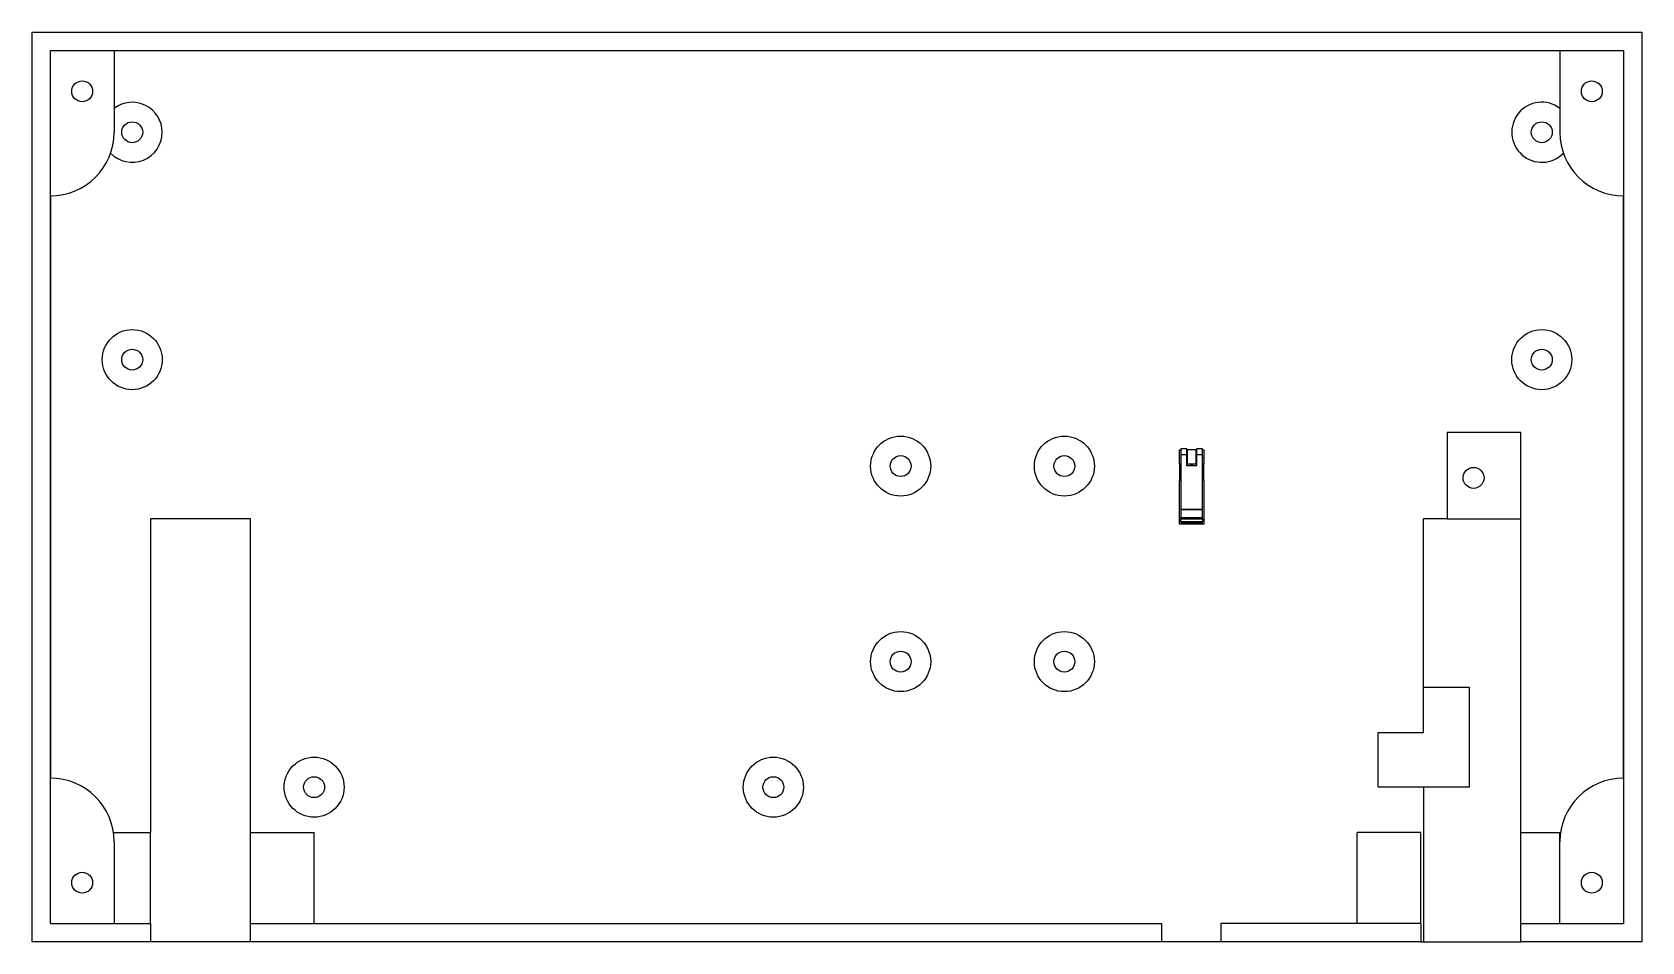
# Model space of a CAD drawing. Header units: millimetres. Extents: x 51 to 228, y 58 to 158.
import ezdxf

# ---------------------------------------------------------------- set-up
doc = ezdxf.new("R2010")
doc.units = ezdxf.units.MM
doc.layers.add('View001', color=7, linetype='CONTINUOUS')

msp = doc.modelspace()

# ---------------------------------------------------------------- linework, layer by layer
at = {"layer": 'View001'}
for p, q in [((51.2, 57.95), (51.2, 157.95)), ((51.2, 157.95), (228.2, 157.95)), ((228.2, 157.95), (228.2, 57.95)), ((53.2, 155.95), (226.2, 155.95)), ((53.2, 59.95), (53.2, 155.95)), ((60.2, 155.95), (110.5, 155.95)), ((60.2, 155.95), (60.2, 146.95)), ((126.5, 155.95), (173.4, 155.95)), ((186.9, 155.95), (219.2, 155.95)), ((219.2, 155.95), (219.2, 146.95)), ((226.2, 155.95), (226.2, 59.95)), ((53.2, 139.95), (53.2, 75.95)), ((226.2, 75.95), (226.2, 139.95)), ((206.8, 113.95), (206.8, 104.45)), ((214.9, 113.95), (206.8, 113.95)), ((214.9, 104.45), (214.9, 113.95)), ((177.35, 112.05), (177.5, 112.05)), ((177.35, 111.15), (177.35, 112.05)), ((178.18, 112.16), (177.5, 112.16)), ((177.5, 111.51), (177.5, 105.47)), ((177.5, 111.51), (178.18, 111.51)), ((178.18, 112.05), (178.2, 112.05)), ((178.18, 111.72), (178.2, 111.72)), ((178.18, 110.28), (178.18, 111.51)), ((179.2, 112.05), (178.2, 112.05)), ((179.2, 112.05), (179.22, 112.05)), ((179.2, 111.72), (179.22, 111.72)), ((179.9, 112.16), (179.22, 112.16)), ((179.22, 111.51), (179.22, 110.28)), ((179.22, 111.51), (179.9, 111.51)), ((179.9, 112.05), (180.05, 112.05)), ((179.9, 105.47), (179.9, 111.51)), ((180.05, 112.05), (180.05, 111.15)), ((177.35, 111.15), (177.5, 111.15)), ((177.35, 110.45), (177.35, 111.15)), ((177.5, 110.45), (177.35, 110.45)), ((177.35, 110.45), (177.35, 109.05)), ((178.2, 110.45), (178.18, 110.45)), ((179.22, 110.28), (178.18, 110.28)), ((179.2, 110.45), (178.2, 110.45)), ((179.2, 110.98), (179.22, 110.98)), ((179.22, 110.45), (179.2, 110.45)), ((179.9, 111.15), (180.05, 111.15)), ((180.05, 110.45), (179.9, 110.45)), ((180.05, 111.15), (180.05, 110.45)), ((180.05, 109.05), (180.05, 110.45)), ((177.35, 109.05), (177.35, 108.65)), ((177.5, 109.05), (177.35, 109.05)), ((177.35, 103.85), (177.35, 108.65)), ((177.5, 108.65), (177.35, 108.65)), ((180.05, 109.05), (179.9, 109.05)), ((180.05, 108.65), (179.9, 108.65)), ((180.05, 108.65), (180.05, 109.05)), ((180.05, 108.65), (180.05, 103.85)), ((75.2, 104.45), (64.2, 104.45)), ((64.2, 104.45), (64.2, 69.95)), ((75.2, 69.95), (75.2, 104.45)), ((177.5, 105.47), (179.9, 105.47)), ((179.9, 105.47), (177.5, 105.47)), ((177.5, 104.58), (177.5, 104.46)), ((177.5, 104.58), (179.9, 104.58)), ((177.5, 104.46), (179.9, 104.46)), ((177.5, 104.12), (177.5, 104.46)), ((179.9, 104.46), (179.9, 104.58)), ((179.9, 104.46), (179.9, 104.12)), ((204.2, 80.95), (204.2, 104.45)), ((206.8, 104.45), (204.2, 104.45)), ((206.8, 104.45), (214.9, 104.45)), ((214.9, 69.95), (214.9, 104.45)), ((180.05, 103.85), (177.35, 103.85)), ((179.9, 104.12), (177.5, 104.12)), ((177.5, 104), (179.9, 104)), ((204.2, 85.95), (209.2, 85.95)), ((209.2, 85.95), (209.2, 74.95)), ((199.2, 80.95), (204.2, 80.95)), ((199.2, 74.95), (199.2, 80.95)), ((204.2, 74.95), (199.2, 74.95)), ((209.2, 74.95), (204.2, 74.95)), ((204.2, 74.95), (204.2, 57.95)), ((60.13, 69.95), (64.2, 69.95)), ((64.2, 59.95), (64.2, 69.95)), ((75.2, 59.95), (75.2, 69.95)), ((75.2, 69.95), (82.2, 69.95)), ((82.2, 59.95), (82.2, 69.95)), ((196.9, 59.95), (196.9, 69.95)), ((203.9, 69.95), (196.9, 69.95)), ((203.9, 59.95), (203.9, 69.95)), ((214.9, 59.95), (214.9, 69.95)), ((214.9, 69.95), (219.2, 69.95)), ((219.2, 68.95), (219.2, 69.95)), ((60.2, 68.95), (60.2, 59.95)), ((219.2, 59.95), (219.2, 68.95)), ((53.2, 59.95), (64.2, 59.95)), ((64.2, 59.95), (64.2, 57.95)), ((75.2, 57.95), (75.2, 59.95)), ((75.2, 59.95), (175.4, 59.95)), ((175.4, 59.95), (175.4, 57.95)), ((181.9, 59.95), (181.9, 57.95)), ((203.9, 59.95), (181.9, 59.95)), ((203.9, 59.95), (203.9, 57.95)), ((214.9, 57.95), (214.9, 59.95)), ((214.9, 59.95), (226.2, 59.95)), ((64.2, 57.95), (51.2, 57.95)), ((75.2, 57.95), (64.2, 57.95)), ((175.4, 57.95), (75.2, 57.95)), ((181.9, 57.95), (175.4, 57.95)), ((203.9, 57.95), (181.9, 57.95)), ((203.9, 57.95), (204.2, 57.95)), ((204.2, 57.95), (214.9, 57.95)), ((228.2, 57.95), (214.9, 57.95))]:
    msp.add_line(p, q, dxfattribs=at)
for centre, radius in [((56.7, 151.45), 1.15), ((222.7, 151.45), 1.15), ((62.2, 146.95), 1.15), ((217.2, 146.95), 1.15), ((62.2, 121.95), 3.3), ((217.2, 121.95), 3.3), ((62.2, 121.95), 1.15), ((217.2, 121.95), 1.15), ((146.7, 110.25), 3.3), ((164.7, 110.25), 3.3), ((146.7, 110.25), 1.15), ((164.7, 110.25), 1.15), ((209.7, 108.95), 1.15), ((146.7, 88.75), 3.3), ((164.7, 88.75), 3.3), ((146.7, 88.75), 1.15), ((164.7, 88.75), 1.15), ((82.2, 74.95), 3.3), ((132.7, 74.95), 3.3), ((82.2, 74.95), 1.15), ((132.7, 74.95), 1.15), ((56.7, 64.45), 1.15), ((222.7, 64.45), 1.15)]:
    msp.add_circle(centre, radius, dxfattribs=at)
for centre, radius, start, end in [((62.2, 146.95), 3.3, 0, 127.3052), ((217.2, 146.95), 3.3, 52.6948, -43.7757), ((53.2, 146.95), 7, -90, 0), ((62.2, 146.95), 3.3, -136.2243, 0), ((226.2, 146.95), 7, 180, -90), ((178.7, 109.95), 0.4, 90, 125.3163), ((178.7, 109.95), 0.4, 54.6837, 90), ((53.2, 68.95), 7, 0, 90), ((226.2, 68.95), 7, 90, 180)]:
    msp.add_arc(centre, radius, start, end, dxfattribs=at)
for points, degree in [([(177.5, 112.15), (177.5, 112.16), (177.5, 112.16)], 2), ([(178.18, 112.16), (178.18, 112.16), (178.18, 112.15)], 2), ([(178.2, 112.05), (178.2, 112.03), (178.2, 111.97), (178.2, 111.88), (178.2, 111.75), (178.2, 111.6), (178.2, 111.43), (178.2, 111.25), (178.2, 111.07), (178.2, 110.9), (178.2, 110.75), (178.2, 110.62), (178.2, 110.53), (178.2, 110.47), (178.2, 110.45)], 1), ([(179.2, 110.45), (179.2, 110.47), (179.2, 110.53), (179.2, 110.62), (179.2, 110.75), (179.2, 110.9), (179.2, 111.07), (179.2, 111.25), (179.2, 111.43), (179.2, 111.6), (179.2, 111.75), (179.2, 111.88), (179.2, 111.97), (179.2, 112.03), (179.2, 112.05)], 1), ([(179.22, 112.15), (179.22, 112.16), (179.22, 112.16)], 2), ([(179.9, 112.16), (179.9, 112.16), (179.9, 112.15)], 2), ([(178.18, 110.98), (178.2, 110.98)], 1), ([(177.5, 105.47), (177.5, 105.47)], 1), ([(179.9, 105.47), (179.9, 105.47)], 1), ([(177.5, 104.12), (177.5, 104.06), (177.5, 104), (177.5, 104)], 3), ([(179.9, 104), (179.9, 104), (179.9, 104.06), (179.9, 104.12)], 3)]:
    msp.add_open_spline(points, degree=degree, dxfattribs=at)
for points, degree, knots in [([(177.5, 112.16), (177.5, 112.16), (177.5, 112.16), (177.5, 112.16), (177.5, 112.15), (177.5, 112.14), (177.5, 112.12), (177.5, 112.11), (177.5, 112.09), (177.5, 112.06), (177.5, 112.04), (177.5, 112.01), (177.5, 111.98), (177.5, 111.86), (177.5, 111.69), (177.5, 111.51)], 3, [1.710423, 1.710423, 1.710423, 1.710423, 1.812649, 1.812649, 1.812649, 2.017102, 2.017102, 2.017102, 2.221555, 2.221555, 2.221555, 2.426008, 2.426008, 2.426008, 3.141593, 3.141593, 3.141593, 3.141593]), ([(178.18, 111.51), (178.18, 111.69), (178.18, 111.86), (178.18, 111.98), (178.18, 111.99), (178.18, 112.01), (178.18, 112.02), (178.18, 112.05), (178.18, 112.08), (178.18, 112.1), (178.18, 112.12), (178.18, 112.13), (178.18, 112.14), (178.18, 112.15), (178.18, 112.16), (178.18, 112.16)], 3, [3.141593, 3.141593, 3.141593, 3.141593, 3.857178, 3.857178, 3.857178, 3.959404, 3.959404, 3.959404, 4.163857, 4.163857, 4.163857, 4.36831, 4.36831, 4.36831, 4.572763, 4.572763, 4.572763, 4.572763]), ([(179.22, 112.16), (179.22, 112.16), (179.22, 112.16), (179.22, 112.16), (179.22, 112.15), (179.22, 112.14), (179.22, 112.12), (179.22, 112.11), (179.22, 112.09), (179.22, 112.06), (179.22, 112.04), (179.22, 112.01), (179.22, 111.98), (179.22, 111.86), (179.22, 111.69), (179.22, 111.51)], 3, [1.710423, 1.710423, 1.710423, 1.710423, 1.812649, 1.812649, 1.812649, 2.017102, 2.017102, 2.017102, 2.221555, 2.221555, 2.221555, 2.426008, 2.426008, 2.426008, 3.141593, 3.141593, 3.141593, 3.141593]), ([(179.9, 111.51), (179.9, 111.69), (179.9, 111.86), (179.9, 111.98), (179.9, 111.99), (179.9, 112.01), (179.9, 112.02), (179.9, 112.05), (179.9, 112.08), (179.9, 112.1), (179.9, 112.12), (179.9, 112.13), (179.9, 112.14), (179.9, 112.15), (179.9, 112.16), (179.9, 112.16)], 3, [3.141593, 3.141593, 3.141593, 3.141593, 3.857178, 3.857178, 3.857178, 3.959404, 3.959404, 3.959404, 4.163857, 4.163857, 4.163857, 4.36831, 4.36831, 4.36831, 4.572763, 4.572763, 4.572763, 4.572763]), ([(177.5, 105.47), (177.5, 105.47), (177.5, 105.46), (177.5, 105.45), (177.5, 105.43), (177.5, 105.41), (177.5, 105.38), (177.5, 105.35), (177.5, 105.32), (177.5, 105.28), (177.5, 105.24), (177.5, 105.15), (177.5, 105.05), (177.5, 104.96), (177.5, 104.86), (177.5, 104.82), (177.5, 104.78), (177.5, 104.74), (177.5, 104.7), (177.5, 104.67), (177.5, 104.64), (177.5, 104.62), (177.5, 104.6), (177.5, 104.59), (177.5, 104.58)], 2, [0.139626, 0.139626, 0.139626, 0.354053, 0.354053, 0.568479, 0.568479, 0.782905, 0.782905, 0.997331, 0.997331, 1.211757, 1.211757, 1.640609, 1.640609, 2.069462, 2.069462, 2.283888, 2.283888, 2.498314, 2.498314, 2.71274, 2.71274, 2.927166, 2.927166, 3.141593, 3.141593, 3.141593]), ([(179.9, 104.58), (179.9, 104.59), (179.9, 104.6), (179.9, 104.62), (179.9, 104.64), (179.9, 104.67), (179.9, 104.7), (179.9, 104.74), (179.9, 104.78), (179.9, 104.82), (179.9, 104.86), (179.9, 104.96), (179.9, 105.05), (179.9, 105.15), (179.9, 105.24), (179.9, 105.28), (179.9, 105.32), (179.9, 105.35), (179.9, 105.38), (179.9, 105.41), (179.9, 105.43), (179.9, 105.45), (179.9, 105.46), (179.9, 105.47), (179.9, 105.47)], 2, [3.141593, 3.141593, 3.141593, 3.356019, 3.356019, 3.570445, 3.570445, 3.784871, 3.784871, 3.999297, 3.999297, 4.213723, 4.213723, 4.642576, 4.642576, 5.071428, 5.071428, 5.285854, 5.285854, 5.50028, 5.50028, 5.714707, 5.714707, 5.929133, 5.929133, 6.143559, 6.143559, 6.143559])]:
    msp.add_open_spline(points, degree=degree, knots=knots, dxfattribs=at)

doc.saveas('drawing.dxf')
